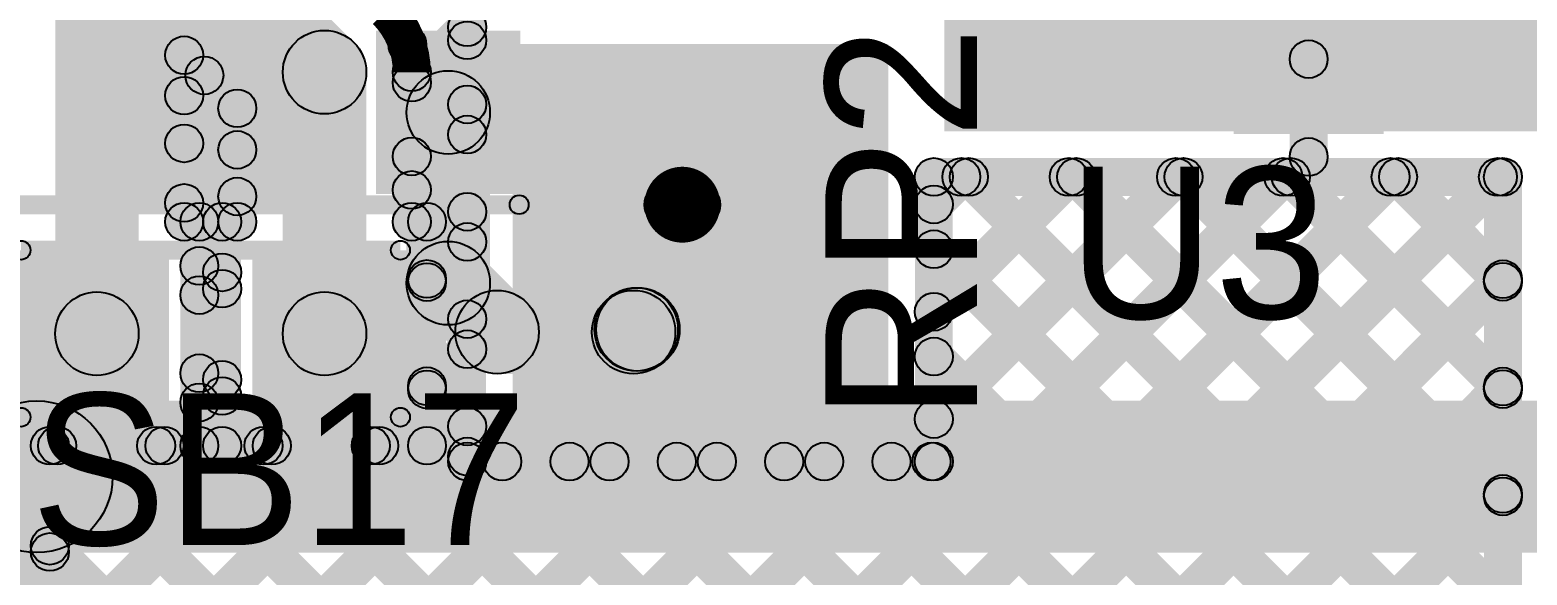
# Model space of a CAD drawing. Header units: millimetres. Extents: x -0.08 to 3.07, y -0.08 to 2.73.
# Drawn here: x 0.9878 to 1.3824, y 1.0031 to 1.1467 of the extents above; entities that cross this region are included whole.
import ezdxf

# ---------------------------------------------------------------- set-up
doc = ezdxf.new("R2010")
doc.units = ezdxf.units.MM
doc.header["$MEASUREMENT"] = 0
for name, color, linetype in [('BottomLayer', 5, 'Continuous'), ('BottomPaste', 16, 'Continuous'), ('BottomSolder', 6, 'Continuous'), ('TopLayer', 1, 'Continuous'), ('TopOverlay', 2, 'Continuous'), ('TopPaste', 8, 'Continuous'), ('TopSolder', 216, 'Continuous'), ('ViaHoleLayer', 16, 'Continuous')]:
    doc.layers.add(name, color=color, linetype=linetype)

# ---------------------------------------------------------------- blocks, each defined once
blk = doc.blocks.new('LM393DT_60')
at = {"layer": 'TopLayer'}
for points in [[(-0.07579, 0.08681), (-0.07579, 0.06319), (-0.13681, 0.06319), (-0.13681, 0.08681)], [(0.13681, 0.08681), (0.13681, 0.06319), (0.07579, 0.06319), (0.07579, 0.08681)], [(-0.07579, 0.03681), (-0.07579, 0.01319), (-0.13681, 0.01319), (-0.13681, 0.03681)], [(0.13681, 0.03681), (0.13681, 0.01319), (0.07579, 0.01319), (0.07579, 0.03681)], [(-0.07579, -0.01319), (-0.07579, -0.03681), (-0.13681, -0.03681), (-0.13681, -0.01319)], [(0.13681, -0.01319), (0.13681, -0.03681), (0.07579, -0.03681), (0.07579, -0.01319)], [(-0.07579, -0.06319), (-0.07579, -0.08681), (-0.13681, -0.08681), (-0.13681, -0.06319)], [(0.13681, -0.06319), (0.13681, -0.08681), (0.07579, -0.08681), (0.07579, -0.06319)]]:
    blk.add_hatch(color=1, dxfattribs=at).paths.add_polyline_path(points)
at = {"layer": 'TopOverlay'}
h = blk.add_hatch(color=2, dxfattribs=at)
edge = h.paths.add_edge_path()
edge.add_arc((-0.123, 0.099), 0.005, 0, 360)
h = blk.add_hatch(color=2, dxfattribs=at)
edge = h.paths.add_edge_path()
edge.add_arc((-0.113, 0.099), 0.005, 0, 360)
h = blk.add_hatch(color=2, dxfattribs=at)
edge = h.paths.add_edge_path()
edge.add_arc((-0.075, 0.099), 0.0025, 0, 360)
for points in [[(0.08, 0.1015), (0.08, 0.0965), (-0.075, 0.0965), (-0.075, 0.1015)], [(0.08, -0.0955), (0.08, -0.1005), (-0.075, -0.1005), (-0.075, -0.0955)]]:
    blk.add_hatch(color=2, dxfattribs=at).paths.add_polyline_path(points)
h = blk.add_hatch(color=2, dxfattribs=at)
edge = h.paths.add_edge_path()
edge.add_arc((0.08, 0.099), 0.0025, 0, 360)
h = blk.add_hatch(color=2, dxfattribs=at)
edge = h.paths.add_edge_path()
edge.add_arc((-0.075, -0.098), 0.0025, 0, 360)
h = blk.add_hatch(color=2, dxfattribs=at)
edge = h.paths.add_edge_path()
edge.add_arc((0.08, -0.098), 0.0025, 0, 360)
at = {"layer": 'TopPaste'}
for points in [[(-0.07579, 0.08681), (-0.07579, 0.06319), (-0.13681, 0.06319), (-0.13681, 0.08681)], [(0.13681, 0.08681), (0.13681, 0.06319), (0.07579, 0.06319), (0.07579, 0.08681)], [(-0.07579, 0.03681), (-0.07579, 0.01319), (-0.13681, 0.01319), (-0.13681, 0.03681)], [(0.13681, 0.03681), (0.13681, 0.01319), (0.07579, 0.01319), (0.07579, 0.03681)], [(-0.07579, -0.01319), (-0.07579, -0.03681), (-0.13681, -0.03681), (-0.13681, -0.01319)], [(0.13681, -0.01319), (0.13681, -0.03681), (0.07579, -0.03681), (0.07579, -0.01319)], [(-0.07579, -0.06319), (-0.07579, -0.08681), (-0.13681, -0.08681), (-0.13681, -0.06319)], [(0.13681, -0.06319), (0.13681, -0.08681), (0.07579, -0.08681), (0.07579, -0.06319)]]:
    blk.add_hatch(color=8, dxfattribs=at).paths.add_polyline_path(points)
at = {"layer": 'TopSolder'}
for points in [[(-0.07179, 0.09081), (-0.07179, 0.05919), (-0.14081, 0.05919), (-0.14081, 0.09081)], [(0.14081, 0.09081), (0.14081, 0.05919), (0.07179, 0.05919), (0.07179, 0.09081)], [(-0.07179, 0.04081), (-0.07179, 0.00919), (-0.14081, 0.00919), (-0.14081, 0.04081)], [(0.14081, 0.04081), (0.14081, 0.00919), (0.07179, 0.00919), (0.07179, 0.04081)], [(-0.07179, -0.00919), (-0.07179, -0.04081), (-0.14081, -0.04081), (-0.14081, -0.00919)], [(0.14081, -0.00919), (0.14081, -0.04081), (0.07179, -0.04081), (0.07179, -0.00919)], [(-0.07179, -0.05919), (-0.07179, -0.09081), (-0.14081, -0.09081), (-0.14081, -0.05919)], [(0.14081, -0.05919), (0.14081, -0.09081), (0.07179, -0.09081), (0.07179, -0.05919)]]:
    blk.add_hatch(color=216, dxfattribs=at).paths.add_polyline_path(points)
at = {"layer": 'TopOverlay', "const_width": 0.01}
blk.add_lwpolyline([(-0.113, 0.099, 1), (-0.123, 0.099, 1)], format="xyb", close=True, dxfattribs=at)
at = {"layer": 'TopOverlay'}
for centre, radius in [((-0.123, 0.099), 0.005), ((-0.113, 0.099), 0.005), ((-0.075, 0.099), 0.0025), ((0.08, 0.099), 0.0025), ((-0.075, -0.098), 0.0025), ((0.08, -0.098), 0.0025)]:
    blk.add_circle(centre, radius, dxfattribs=at)
blk = doc.blocks.new('SOT23_3_61')
at = {"layer": 'TopLayer'}
for points in [[(0.01574, 0.02657), (-0.01575, 0.02657), (-0.01575, 0.05807), (0.01574, 0.05807)], [(-0.02166, -0.05807), (-0.05316, -0.05807), (-0.05316, -0.02657), (-0.02166, -0.02657)], [(0.05314, -0.05807), (0.02165, -0.05807), (0.02165, -0.02657), (0.05314, -0.02657)]]:
    blk.add_hatch(color=1, dxfattribs=at).paths.add_polyline_path(points)
at = {"layer": 'TopOverlay'}
h = blk.add_hatch(color=2, dxfattribs=at)
edge = h.paths.add_edge_path()
edge.add_arc((-0.06101, 0.029), 0.0025, 0, 360)
h = blk.add_hatch(color=2, dxfattribs=at)
edge = h.paths.add_edge_path()
edge.add_arc((-0.06101, 0.029), 0.0025, 0, 360)
for points in [[(-0.06351, 0.029), (-0.05851, 0.029), (-0.05851, -0.02), (-0.06351, -0.02)], [(-0.02601, 0.0315), (-0.02601, 0.0265), (-0.06101, 0.0265), (-0.06101, 0.0315)], [(0.06099, 0.0315), (0.06099, 0.0265), (0.02599, 0.0265), (0.02599, 0.0315)], [(0.05849, 0.029), (0.06349, 0.029), (0.06349, -0.02), (0.05849, -0.02)], [(0.01099, -0.0265), (0.01099, -0.0315), (-0.01101, -0.0315), (-0.01101, -0.0265)]]:
    blk.add_hatch(color=2, dxfattribs=at).paths.add_polyline_path(points)
h = blk.add_hatch(color=2, dxfattribs=at)
edge = h.paths.add_edge_path()
edge.add_arc((-0.02601, 0.029), 0.0025, 0, 360)
h = blk.add_hatch(color=2, dxfattribs=at)
edge = h.paths.add_edge_path()
edge.add_arc((0.02599, 0.029), 0.0025, 0, 360)
h = blk.add_hatch(color=2, dxfattribs=at)
edge = h.paths.add_edge_path()
edge.add_arc((0.06099, 0.029), 0.0025, 0, 360)
h = blk.add_hatch(color=2, dxfattribs=at)
edge = h.paths.add_edge_path()
edge.add_arc((0.06099, 0.029), 0.0025, 0, 360)
h = blk.add_hatch(color=2, dxfattribs=at)
edge = h.paths.add_edge_path()
edge.add_arc((-0.06101, -0.02), 0.0025, 0, 360)
h = blk.add_hatch(color=2, dxfattribs=at)
edge = h.paths.add_edge_path()
edge.add_arc((0.06099, -0.02), 0.0025, 0, 360)
h = blk.add_hatch(color=2, dxfattribs=at)
edge = h.paths.add_edge_path()
edge.add_arc((-0.01101, -0.029), 0.0025, 0, 360)
h = blk.add_hatch(color=2, dxfattribs=at)
edge = h.paths.add_edge_path()
edge.add_arc((0.01099, -0.029), 0.0025, 0, 360)
h = blk.add_hatch(color=2, dxfattribs=at)
edge = h.paths.add_edge_path()
edge.add_arc((-0.068, -0.044), 0.00492, 0, 360)
h = blk.add_hatch(color=2, dxfattribs=at)
edge = h.paths.add_edge_path()
edge.add_arc((-0.062, -0.044), 0.00492, 0, 360)
at = {"layer": 'TopPaste'}
for points in [[(0.01574, 0.02657), (-0.01575, 0.02657), (-0.01575, 0.05807), (0.01574, 0.05807)], [(-0.02166, -0.05807), (-0.05316, -0.05807), (-0.05316, -0.02657), (-0.02166, -0.02657)], [(0.05314, -0.05807), (0.02165, -0.05807), (0.02165, -0.02657), (0.05314, -0.02657)]]:
    blk.add_hatch(color=8, dxfattribs=at).paths.add_polyline_path(points)
at = {"layer": 'TopSolder'}
for points in [[(0.01974, 0.02257), (-0.01975, 0.02257), (-0.01975, 0.06207), (0.01974, 0.06207)], [(-0.01766, -0.06207), (-0.05716, -0.06207), (-0.05716, -0.02257), (-0.01766, -0.02257)], [(0.05714, -0.06207), (0.01765, -0.06207), (0.01765, -0.02257), (0.05714, -0.02257)]]:
    blk.add_hatch(color=216, dxfattribs=at).paths.add_polyline_path(points)
at = {"layer": 'TopOverlay', "const_width": 0.00984}
blk.add_lwpolyline([(-0.062, -0.044, 1), (-0.068, -0.044, 1)], format="xyb", close=True, dxfattribs=at)
at = {"layer": 'TopOverlay'}
for centre, radius in [((-0.06101, 0.029), 0.0025), ((-0.06101, 0.029), 0.0025), ((-0.02601, 0.029), 0.0025), ((0.02599, 0.029), 0.0025), ((0.06099, 0.029), 0.0025), ((0.06099, 0.029), 0.0025), ((-0.06101, -0.02), 0.0025), ((0.06099, -0.02), 0.0025), ((-0.01101, -0.029), 0.0025), ((0.01099, -0.029), 0.0025), ((-0.068, -0.044), 0.00492), ((-0.062, -0.044), 0.00492)]:
    blk.add_circle(centre, radius, dxfattribs=at)
blk = doc.blocks.new('S______B______69')
at = {"layer": 'TopLayer'}
for points in [[(-0.045, -0.0175), (-0.045, 0.0175), (-0.015, 0.0175), (-0.015, -0.0175)], [(0.015, -0.0175), (0.015, 0.0175), (0.045, 0.0175), (0.045, -0.0175)]]:
    blk.add_hatch(color=1, dxfattribs=at).paths.add_polyline_path(points)
at = {"layer": 'TopOverlay'}
h = blk.add_hatch(color=2, dxfattribs=at)
edge = h.paths.add_edge_path()
edge.add_arc((-0.05, 0.022), 0.0025, 0, 360)
h = blk.add_hatch(color=2, dxfattribs=at)
edge = h.paths.add_edge_path()
edge.add_arc((-0.05, 0.022), 0.0025, 0, 360)
for points in [[(-0.05, 0.0195), (-0.05, 0.0245), (0.05, 0.0245), (0.05, 0.0195)], [(-0.0475, -0.022), (-0.0525, -0.022), (-0.0525, 0.022), (-0.0475, 0.022)], [(0.0525, -0.022), (0.0475, -0.022), (0.0475, 0.022), (0.0525, 0.022)], [(-0.05, -0.0245), (-0.05, -0.0195), (0.05, -0.0195), (0.05, -0.0245)]]:
    blk.add_hatch(color=2, dxfattribs=at).paths.add_polyline_path(points)
h = blk.add_hatch(color=2, dxfattribs=at)
edge = h.paths.add_edge_path()
edge.add_arc((0.05, 0.022), 0.0025, 0, 360)
h = blk.add_hatch(color=2, dxfattribs=at)
edge = h.paths.add_edge_path()
edge.add_arc((0.05, 0.022), 0.0025, 0, 360)
h = blk.add_hatch(color=2, dxfattribs=at)
edge = h.paths.add_edge_path()
edge.add_arc((-0.05, -0.022), 0.0025, 0, 360)
h = blk.add_hatch(color=2, dxfattribs=at)
edge = h.paths.add_edge_path()
edge.add_arc((-0.05, -0.022), 0.0025, 0, 360)
h = blk.add_hatch(color=2, dxfattribs=at)
edge = h.paths.add_edge_path()
edge.add_arc((0.05, -0.022), 0.0025, 0, 360)
h = blk.add_hatch(color=2, dxfattribs=at)
edge = h.paths.add_edge_path()
edge.add_arc((0.05, -0.022), 0.0025, 0, 360)
at = {"layer": 'TopPaste'}
for points in [[(-0.045, -0.0175), (-0.045, 0.0175), (-0.015, 0.0175), (-0.015, -0.0175)], [(0.015, -0.0175), (0.015, 0.0175), (0.045, 0.0175), (0.045, -0.0175)]]:
    blk.add_hatch(color=8, dxfattribs=at).paths.add_polyline_path(points)
at = {"layer": 'TopSolder'}
for points in [[(-0.049, -0.0215), (-0.049, 0.0215), (-0.011, 0.0215), (-0.011, -0.0215)], [(0.011, -0.0215), (0.011, 0.0215), (0.049, 0.0215), (0.049, -0.0215)]]:
    blk.add_hatch(color=216, dxfattribs=at).paths.add_polyline_path(points)
at = {"layer": 'TopOverlay'}
for centre in [(-0.05, 0.022), (-0.05, 0.022), (0.05, 0.022), (0.05, 0.022), (-0.05, -0.022), (-0.05, -0.022), (0.05, -0.022), (0.05, -0.022)]:
    blk.add_circle(centre, 0.0025, dxfattribs=at)
blk = doc.blocks.new('S______B______B_70')
at = {"layer": 'BottomLayer'}
for points in [[(-0.015, 0.0175), (-0.015, -0.0175), (-0.045, -0.0175), (-0.045, 0.0175)], [(0.045, 0.0175), (0.045, -0.0175), (0.015, -0.0175), (0.015, 0.0175)]]:
    blk.add_hatch(color=5, dxfattribs=at).paths.add_polyline_path(points)
at = {"layer": 'BottomPaste'}
for points in [[(-0.015, 0.0175), (-0.015, -0.0175), (-0.045, -0.0175), (-0.045, 0.0175)], [(0.045, 0.0175), (0.045, -0.0175), (0.015, -0.0175), (0.015, 0.0175)]]:
    blk.add_hatch(color=16, dxfattribs=at).paths.add_polyline_path(points)
at = {"layer": 'BottomSolder'}
for points in [[(-0.011, 0.0215), (-0.011, -0.0215), (-0.049, -0.0215), (-0.049, 0.0215)], [(0.049, 0.0215), (0.049, -0.0215), (0.011, -0.0215), (0.011, 0.0215)]]:
    blk.add_hatch(color=6, dxfattribs=at).paths.add_polyline_path(points)

msp = doc.modelspace()

# ---------------------------------------------------------------- hatches: boundary and pattern name
at = {"layer": 'BottomLayer'}
for points in [[(1.016, 1.102), (1.058, 1.102), (1.058, 1.197), (1.016, 1.197)], [(1.109, 1.08), (1.087, 1.08), (1.087, 1.125), (1.109, 1.125)], [(1.09022, 1.07222), (1.10578, 1.08778), (1.11867, 1.07489), (1.10311, 1.05933)], [(1.11089, 1.05611), (1.11089, 1.07811), (1.14686, 1.07811), (1.14686, 1.05611)], [(1.14756, 1.05681), (1.14756, 1.07881), (1.148, 1.07881), (1.148, 1.05681)], [(1.15464, 1.05933), (1.13908, 1.07489), (1.13978, 1.07559), (1.15534, 1.06003)], [(0.98953, 1.009), (0.98953, 1.049), (1.60147, 1.049), (1.60147, 1.009)], [(0.82433, 0.83551), (0.79605, 0.8638), (0.97539, 1.04314), (1.00367, 1.01486)]]:
    msp.add_hatch(color=5, dxfattribs=at).paths.add_polyline_path(points)
h = msp.add_hatch(color=5, dxfattribs=at)
edge = h.paths.add_edge_path()
edge.add_arc((1.098, 1.125), 0.011, 0, 360)
h = msp.add_hatch(color=5, dxfattribs=at)
edge = h.paths.add_edge_path()
edge.add_arc((1.098, 1.08), 0.011, 0, 360)
h = msp.add_hatch(color=5, dxfattribs=at)
edge = h.paths.add_edge_path()
edge.add_arc((1.098, 1.08), 0.011, 0, 360)
h = msp.add_hatch(color=5, dxfattribs=at)
edge = h.paths.add_edge_path()
edge.add_arc((1.11089, 1.06711), 0.011, 0, 360)
h = msp.add_hatch(color=5, dxfattribs=at)
edge = h.paths.add_edge_path()
edge.add_arc((1.11089, 1.06711), 0.011, 0, 360)
h = msp.add_hatch(color=5, dxfattribs=at)
edge = h.paths.add_edge_path()
edge.add_arc((1.14686, 1.06711), 0.011, 0, 360)
h = msp.add_hatch(color=5, dxfattribs=at)
edge = h.paths.add_edge_path()
edge.add_arc((1.14686, 1.06711), 0.011, 0, 360)
h = msp.add_hatch(color=5, dxfattribs=at)
edge = h.paths.add_edge_path()
edge.add_arc((1.148, 1.06781), 0.01181, 0, 360)
h = msp.add_hatch(color=5, dxfattribs=at)
edge = h.paths.add_edge_path()
edge.add_arc((1.14756, 1.06781), 0.011, 0, 360)
h = msp.add_hatch(color=5, dxfattribs=at)
edge = h.paths.add_edge_path()
edge.add_arc((1.14756, 1.06781), 0.011, 0, 360)
h = msp.add_hatch(color=5, dxfattribs=at)
edge = h.paths.add_edge_path()
edge.add_arc((1.148, 1.06781), 0.011, 0, 360)
h = msp.add_hatch(color=5, dxfattribs=at)
edge = h.paths.add_edge_path()
edge.add_arc((0.98953, 1.029), 0.02, 0, 360)
h = msp.add_hatch(color=5, dxfattribs=at)
edge = h.paths.add_edge_path()
edge.add_arc((0.98953, 1.029), 0.02, 0, 360)
at = {"layer": 'TopLayer'}
for points in [[(1.503, 1.193), (1.2288, 1.193), (1.2288, 1.12), (1.503, 1.12)], [(1.03222, 1.15322), (1.04778, 1.16878), (1.07318, 1.14338), (1.05762, 1.12782)], [(1.0164, 1.06668), (0.9944, 1.06668), (0.9944, 1.16211), (1.0164, 1.16211)], [(1.108, 1.144), (1.098, 1.144), (1.098, 1.155), (1.108, 1.155)], [(1.108, 1.144), (1.098, 1.144), (1.098, 1.155), (1.108, 1.155)], [(1.09194, 1.12932), (1.08487, 1.13639), (1.09946, 1.15099), (1.10654, 1.14392)], [(1.08369, 1.13933), (1.09076, 1.1464), (1.10654, 1.13063), (1.09946, 1.12355)], [(1.02487, 1.13654), (1.03194, 1.14361), (1.04594, 1.12961), (1.03887, 1.12254)], [(1.108, 1.033), (1.098, 1.033), (1.098, 1.144), (1.108, 1.144)], [(1.115, 1.045), (1.214, 1.045), (1.214, 1.143), (1.115, 1.143)], [(1.0334, 1.09618), (1.0234, 1.09618), (1.0234, 1.14007), (1.0334, 1.14007)], [(1.03194, 1.12589), (1.02487, 1.13296), (1.03019, 1.13828), (1.03726, 1.13121)], [(1.3298, 1.11328), (1.3198, 1.11328), (1.3198, 1.13903), (1.3298, 1.13903)], [(1.0764, 1.06668), (1.0544, 1.06668), (1.0544, 1.1356), (1.0764, 1.1356)], [(1.0934, 1.09618), (1.0834, 1.09618), (1.0834, 1.1356), (1.0934, 1.1356)], [(1.0474, 1.09618), (1.0374, 1.09618), (1.0374, 1.12607), (1.0474, 1.12607)], [(1.09194, 1.10103), (1.08487, 1.1081), (1.09946, 1.1227), (1.10654, 1.11563)], [(1.02487, 1.1133), (1.03194, 1.12037), (1.04594, 1.10637), (1.03887, 1.0993)], [(1.03194, 1.0976), (1.02487, 1.10467), (1.03887, 1.11867), (1.04594, 1.1116)], [(1.08487, 1.10987), (1.09194, 1.11694), (1.10654, 1.10234), (1.09946, 1.09527)], [(1.226, 1.103), (1.226, 1.113), (1.376, 1.113), (1.376, 1.103)], [(1.14934, 0.93217), (1.14227, 0.93924), (1.31457, 1.11154), (1.32164, 1.10446)], [(1.17763, 0.93217), (1.17056, 0.93924), (1.34286, 1.11154), (1.34993, 1.10446)], [(1.20591, 0.93217), (1.19884, 0.93924), (1.37114, 1.11154), (1.37821, 1.10446)], [(1.22954, 1.06893), (1.22246, 1.076), (1.258, 1.11154), (1.26507, 1.10446)], [(1.22954, 1.09721), (1.22246, 1.10428), (1.22972, 1.11154), (1.23679, 1.10446)], [(1.22954, 1.04064), (1.22246, 1.04771), (1.28629, 1.11154), (1.29336, 1.10446)], [(1.23169, 1.10446), (1.23876, 1.11154), (1.37954, 0.97076), (1.37246, 0.96369)], [(1.25998, 1.10446), (1.26705, 1.11154), (1.37954, 0.99905), (1.37246, 0.99198)], [(1.28826, 1.10446), (1.29533, 1.11154), (1.37954, 1.02733), (1.37246, 1.02026)], [(1.31654, 1.10446), (1.32362, 1.11154), (1.37954, 1.05562), (1.37246, 1.04854)], [(1.34483, 1.10446), (1.3519, 1.11154), (1.37954, 1.0839), (1.37246, 1.07683)], [(1.231, 1.033), (1.221, 1.033), (1.221, 1.108), (1.231, 1.108)], [(1.381, 0.92781), (1.371, 0.92781), (1.371, 1.108), (1.381, 1.108)], [(1.0284, 1.09118), (1.0284, 1.10118), (1.0324, 1.10118), (1.0324, 1.09118)], [(1.0384, 1.09118), (1.0384, 1.10118), (1.0424, 1.10118), (1.0424, 1.09118)], [(1.0884, 1.09118), (1.0884, 1.10118), (1.0924, 1.10118), (1.0924, 1.09118)], [(1.0374, 1.03718), (1.0274, 1.03718), (1.0274, 1.09618), (1.0374, 1.09618)], [(1.0434, 1.03718), (1.0334, 1.03718), (1.0334, 1.09618), (1.0434, 1.09618)], [(1.0974, 1.03718), (1.0874, 1.03718), (1.0874, 1.09618), (1.0974, 1.09618)], [(1.09594, 1.07675), (1.08887, 1.08382), (1.09946, 1.09442), (1.10654, 1.08735)], [(1.22246, 1.08541), (1.22954, 1.09248), (1.37954, 0.94248), (1.37246, 0.93541)], [(1.02887, 1.08102), (1.03594, 1.08809), (1.04194, 1.08209), (1.03487, 1.07502)], [(1.03594, 1.07332), (1.02887, 1.08039), (1.03487, 1.08639), (1.04194, 1.07932)], [(1.08887, 1.07758), (1.09594, 1.08466), (1.10654, 1.07406), (1.09946, 1.06699)], [(1.2342, 0.93217), (1.22713, 0.93924), (1.37246, 1.08458), (1.37954, 1.0775)], [(1.09594, 1.04846), (1.08887, 1.05554), (1.09946, 1.06613), (1.10654, 1.05906)], [(1.22246, 1.05712), (1.22954, 1.06419), (1.36238, 0.93135), (1.35531, 0.92428)], [(1.02887, 1.05273), (1.03594, 1.0598), (1.04194, 1.0538), (1.03487, 1.04673)], [(1.03594, 1.04503), (1.02887, 1.0521), (1.03487, 1.0581), (1.04194, 1.05103)], [(1.08887, 1.0493), (1.09594, 1.05637), (1.10654, 1.04577), (1.09946, 1.0387)], [(1.25378, 0.92346), (1.24671, 0.93054), (1.37246, 1.05629), (1.37954, 1.04922)], [(0.993, 1.03218), (0.993, 1.04218), (1.0324, 1.04218), (1.0324, 1.03218)], [(1.0384, 1.03218), (1.0384, 1.04218), (1.0924, 1.04218), (1.0924, 1.03218)], [(0.99654, 0.94906), (0.98946, 0.95613), (1.07404, 1.04071), (1.08111, 1.03364)], [(0.99654, 1.00563), (0.98946, 1.0127), (1.01747, 1.04071), (1.02455, 1.03364)], [(0.99654, 0.97735), (0.98946, 0.98442), (1.04576, 1.04071), (1.05283, 1.03364)], [(0.99139, 1.03364), (0.99846, 1.04071), (1.14513, 0.89404), (1.13806, 0.88697)], [(1.01622, 0.94046), (1.00915, 0.94754), (1.09946, 1.03785), (1.10654, 1.03078)], [(1.01967, 1.03364), (1.02674, 1.04071), (1.14513, 0.92232), (1.13806, 0.91525)], [(1.04796, 1.03364), (1.05503, 1.04071), (1.1565, 0.93924), (1.14943, 0.93217)], [(1.07624, 1.03364), (1.08331, 1.04071), (1.18479, 0.93924), (1.17772, 0.93217)], [(1.103, 1.028), (1.103, 1.038), (1.226, 1.038), (1.226, 1.028)], [(0.998, 0.944), (0.988, 0.944), (0.988, 1.03718), (0.998, 1.03718)], [(1.04451, 0.94046), (1.03743, 0.94754), (1.12643, 1.03654), (1.13351, 1.02946)], [(1.07279, 0.94046), (1.06572, 0.94754), (1.15472, 1.03654), (1.16179, 1.02946)], [(1.09494, 0.93433), (1.08787, 0.9414), (1.183, 1.03654), (1.19007, 1.02946)], [(1.10936, 0.92046), (1.10229, 0.92754), (1.21129, 1.03654), (1.21836, 1.02946)], [(1.1087, 1.02946), (1.11577, 1.03654), (1.21307, 0.93924), (1.206, 0.93217)], [(1.13699, 1.02946), (1.14406, 1.03654), (1.24136, 0.93924), (1.23429, 0.93217)], [(1.16527, 1.02946), (1.17234, 1.03654), (1.27834, 0.93054), (1.27127, 0.92346)], [(1.19355, 1.02946), (1.20063, 1.03654), (1.30581, 0.93135), (1.29874, 0.92428)], [(1.22184, 1.02946), (1.22891, 1.03654), (1.3341, 0.93135), (1.32703, 0.92428)], [(1.28206, 0.92346), (1.27499, 0.93054), (1.37246, 1.02801), (1.37954, 1.02094)], [(0.98946, 1.00728), (0.99654, 1.01435), (1.06335, 0.94754), (1.05628, 0.94046)]]:
    msp.add_hatch(color=1, dxfattribs=at).paths.add_polyline_path(points)
h = msp.add_hatch(color=1, dxfattribs=at)
edge = h.paths.add_edge_path()
edge.add_arc((1.103, 1.14745), 0.005, 0, 360)
h = msp.add_hatch(color=1, dxfattribs=at)
edge = h.paths.add_edge_path()
edge.add_arc((1.103, 1.144), 0.005, 0, 360)
h = msp.add_hatch(color=1, dxfattribs=at)
edge = h.paths.add_edge_path()
edge.add_arc((1.103, 1.144), 0.005, 0, 360)
h = msp.add_hatch(color=1, dxfattribs=at)
edge = h.paths.add_edge_path()
edge.add_arc((1.103, 1.144), 0.005, 0, 360)
h = msp.add_hatch(color=1, dxfattribs=at)
edge = h.paths.add_edge_path()
edge.add_arc((1.0284, 1.14007), 0.005, 0, 360)
h = msp.add_hatch(color=1, dxfattribs=at)
edge = h.paths.add_edge_path()
edge.add_arc((1.0284, 1.14007), 0.005, 0, 360)
h = msp.add_hatch(color=1, dxfattribs=at)
edge = h.paths.add_edge_path()
edge.add_arc((1.0654, 1.1356), 0.011, 0, 360)
h = msp.add_hatch(color=1, dxfattribs=at)
edge = h.paths.add_edge_path()
edge.add_arc((1.0654, 1.1356), 0.011, 0, 360)
h = msp.add_hatch(color=1, dxfattribs=at)
edge = h.paths.add_edge_path()
edge.add_arc((1.08722, 1.14287), 0.005, 0, 360)
h = msp.add_hatch(color=1, dxfattribs=at)
edge = h.paths.add_edge_path()
edge.add_arc((1.0884, 1.1356), 0.005, 0, 360)
h = msp.add_hatch(color=1, dxfattribs=at)
edge = h.paths.add_edge_path()
edge.add_arc((1.0884, 1.1356), 0.005, 0, 360)
h = msp.add_hatch(color=1, dxfattribs=at)
edge = h.paths.add_edge_path()
edge.add_arc((1.0884, 1.1356), 0.005, 0, 360)
h = msp.add_hatch(color=1, dxfattribs=at)
edge = h.paths.add_edge_path()
edge.add_arc((1.3248, 1.13903), 0.005, 0, 360)
h = msp.add_hatch(color=1, dxfattribs=at)
edge = h.paths.add_edge_path()
edge.add_arc((1.03373, 1.13475), 0.005, 0, 360)
h = msp.add_hatch(color=1, dxfattribs=at)
edge = h.paths.add_edge_path()
edge.add_arc((1.0884, 1.13285), 0.005, 0, 360)
h = msp.add_hatch(color=1, dxfattribs=at)
edge = h.paths.add_edge_path()
edge.add_arc((1.0284, 1.12942), 0.005, 0, 360)
h = msp.add_hatch(color=1, dxfattribs=at)
edge = h.paths.add_edge_path()
edge.add_arc((1.0424, 1.12607), 0.005, 0, 360)
h = msp.add_hatch(color=1, dxfattribs=at)
edge = h.paths.add_edge_path()
edge.add_arc((1.0424, 1.12607), 0.005, 0, 360)
h = msp.add_hatch(color=1, dxfattribs=at)
edge = h.paths.add_edge_path()
edge.add_arc((1.103, 1.12709), 0.005, 0, 360)
h = msp.add_hatch(color=1, dxfattribs=at)
edge = h.paths.add_edge_path()
edge.add_arc((1.0284, 1.11684), 0.005, 0, 360)
h = msp.add_hatch(color=1, dxfattribs=at)
edge = h.paths.add_edge_path()
edge.add_arc((1.103, 1.11917), 0.005, 0, 360)
h = msp.add_hatch(color=1, dxfattribs=at)
edge = h.paths.add_edge_path()
edge.add_arc((1.0424, 1.11514), 0.005, 0, 360)
h = msp.add_hatch(color=1, dxfattribs=at)
edge = h.paths.add_edge_path()
edge.add_arc((1.0884, 1.1134), 0.005, 0, 360)
h = msp.add_hatch(color=1, dxfattribs=at)
edge = h.paths.add_edge_path()
edge.add_arc((1.3248, 1.11328), 0.005, 0, 360)
h = msp.add_hatch(color=1, dxfattribs=at)
edge = h.paths.add_edge_path()
edge.add_arc((1.226, 1.108), 0.005, 0, 360)
h = msp.add_hatch(color=1, dxfattribs=at)
edge = h.paths.add_edge_path()
edge.add_arc((1.226, 1.108), 0.005, 0, 360)
h = msp.add_hatch(color=1, dxfattribs=at)
edge = h.paths.add_edge_path()
edge.add_arc((1.23325, 1.108), 0.005, 0, 360)
h = msp.add_hatch(color=1, dxfattribs=at)
edge = h.paths.add_edge_path()
edge.add_arc((1.23523, 1.108), 0.005, 0, 360)
h = msp.add_hatch(color=1, dxfattribs=at)
edge = h.paths.add_edge_path()
edge.add_arc((1.26154, 1.108), 0.005, 0, 360)
h = msp.add_hatch(color=1, dxfattribs=at)
edge = h.paths.add_edge_path()
edge.add_arc((1.26351, 1.108), 0.005, 0, 360)
h = msp.add_hatch(color=1, dxfattribs=at)
edge = h.paths.add_edge_path()
edge.add_arc((1.28982, 1.108), 0.005, 0, 360)
h = msp.add_hatch(color=1, dxfattribs=at)
edge = h.paths.add_edge_path()
edge.add_arc((1.2918, 1.108), 0.005, 0, 360)
h = msp.add_hatch(color=1, dxfattribs=at)
edge = h.paths.add_edge_path()
edge.add_arc((1.31811, 1.108), 0.005, 0, 360)
h = msp.add_hatch(color=1, dxfattribs=at)
edge = h.paths.add_edge_path()
edge.add_arc((1.32008, 1.108), 0.005, 0, 360)
h = msp.add_hatch(color=1, dxfattribs=at)
edge = h.paths.add_edge_path()
edge.add_arc((1.34639, 1.108), 0.005, 0, 360)
h = msp.add_hatch(color=1, dxfattribs=at)
edge = h.paths.add_edge_path()
edge.add_arc((1.34836, 1.108), 0.005, 0, 360)
h = msp.add_hatch(color=1, dxfattribs=at)
edge = h.paths.add_edge_path()
edge.add_arc((1.37468, 1.108), 0.005, 0, 360)
h = msp.add_hatch(color=1, dxfattribs=at)
edge = h.paths.add_edge_path()
edge.add_arc((1.376, 1.108), 0.005, 0, 360)
h = msp.add_hatch(color=1, dxfattribs=at)
edge = h.paths.add_edge_path()
edge.add_arc((1.376, 1.108), 0.005, 0, 360)
h = msp.add_hatch(color=1, dxfattribs=at)
edge = h.paths.add_edge_path()
edge.add_arc((1.0884, 1.10457), 0.005, 0, 360)
h = msp.add_hatch(color=1, dxfattribs=at)
edge = h.paths.add_edge_path()
edge.add_arc((1.0284, 1.10114), 0.005, 0, 360)
h = msp.add_hatch(color=1, dxfattribs=at)
edge = h.paths.add_edge_path()
edge.add_arc((1.0424, 1.10284), 0.005, 0, 360)
h = msp.add_hatch(color=1, dxfattribs=at)
edge = h.paths.add_edge_path()
edge.add_arc((1.226, 1.10075), 0.005, 0, 360)
h = msp.add_hatch(color=1, dxfattribs=at)
edge = h.paths.add_edge_path()
edge.add_arc((1.0284, 1.09618), 0.005, 0, 360)
h = msp.add_hatch(color=1, dxfattribs=at)
edge = h.paths.add_edge_path()
edge.add_arc((1.0284, 1.09618), 0.005, 0, 360)
h = msp.add_hatch(color=1, dxfattribs=at)
edge = h.paths.add_edge_path()
edge.add_arc((1.0324, 1.09618), 0.005, 0, 360)
h = msp.add_hatch(color=1, dxfattribs=at)
edge = h.paths.add_edge_path()
edge.add_arc((1.0324, 1.09618), 0.005, 0, 360)
h = msp.add_hatch(color=1, dxfattribs=at)
edge = h.paths.add_edge_path()
edge.add_arc((1.0384, 1.09618), 0.005, 0, 360)
h = msp.add_hatch(color=1, dxfattribs=at)
edge = h.paths.add_edge_path()
edge.add_arc((1.0384, 1.09618), 0.005, 0, 360)
h = msp.add_hatch(color=1, dxfattribs=at)
edge = h.paths.add_edge_path()
edge.add_arc((1.0424, 1.09618), 0.005, 0, 360)
h = msp.add_hatch(color=1, dxfattribs=at)
edge = h.paths.add_edge_path()
edge.add_arc((1.0424, 1.09618), 0.005, 0, 360)
h = msp.add_hatch(color=1, dxfattribs=at)
edge = h.paths.add_edge_path()
edge.add_arc((1.0884, 1.09618), 0.005, 0, 360)
h = msp.add_hatch(color=1, dxfattribs=at)
edge = h.paths.add_edge_path()
edge.add_arc((1.0884, 1.09618), 0.005, 0, 360)
h = msp.add_hatch(color=1, dxfattribs=at)
edge = h.paths.add_edge_path()
edge.add_arc((1.0924, 1.09618), 0.005, 0, 360)
h = msp.add_hatch(color=1, dxfattribs=at)
edge = h.paths.add_edge_path()
edge.add_arc((1.0924, 1.09618), 0.005, 0, 360)
h = msp.add_hatch(color=1, dxfattribs=at)
edge = h.paths.add_edge_path()
edge.add_arc((1.103, 1.09881), 0.005, 0, 360)
h = msp.add_hatch(color=1, dxfattribs=at)
edge = h.paths.add_edge_path()
edge.add_arc((1.103, 1.09088), 0.005, 0, 360)
h = msp.add_hatch(color=1, dxfattribs=at)
edge = h.paths.add_edge_path()
edge.add_arc((1.226, 1.08894), 0.005, 0, 360)
h = msp.add_hatch(color=1, dxfattribs=at)
edge = h.paths.add_edge_path()
edge.add_arc((1.0324, 1.08455), 0.005, 0, 360)
h = msp.add_hatch(color=1, dxfattribs=at)
edge = h.paths.add_edge_path()
edge.add_arc((1.0384, 1.08285), 0.005, 0, 360)
h = msp.add_hatch(color=1, dxfattribs=at)
edge = h.paths.add_edge_path()
edge.add_arc((1.0924, 1.08112), 0.005, 0, 360)
h = msp.add_hatch(color=1, dxfattribs=at)
edge = h.paths.add_edge_path()
edge.add_arc((1.0924, 1.08028), 0.005, 0, 360)
h = msp.add_hatch(color=1, dxfattribs=at)
edge = h.paths.add_edge_path()
edge.add_arc((1.376, 1.08104), 0.005, 0, 360)
h = msp.add_hatch(color=1, dxfattribs=at)
edge = h.paths.add_edge_path()
edge.add_arc((1.376, 1.08036), 0.005, 0, 360)
h = msp.add_hatch(color=1, dxfattribs=at)
edge = h.paths.add_edge_path()
edge.add_arc((1.0324, 1.07685), 0.005, 0, 360)
h = msp.add_hatch(color=1, dxfattribs=at)
edge = h.paths.add_edge_path()
edge.add_arc((1.0384, 1.07855), 0.005, 0, 360)
h = msp.add_hatch(color=1, dxfattribs=at)
edge = h.paths.add_edge_path()
edge.add_arc((1.0054, 1.06668), 0.011, 0, 360)
h = msp.add_hatch(color=1, dxfattribs=at)
edge = h.paths.add_edge_path()
edge.add_arc((1.0654, 1.06668), 0.011, 0, 360)
h = msp.add_hatch(color=1, dxfattribs=at)
edge = h.paths.add_edge_path()
edge.add_arc((1.148, 1.06781), 0.01181, 0, 360)
h = msp.add_hatch(color=1, dxfattribs=at)
edge = h.paths.add_edge_path()
edge.add_arc((1.226, 1.07246), 0.005, 0, 360)
h = msp.add_hatch(color=1, dxfattribs=at)
edge = h.paths.add_edge_path()
edge.add_arc((1.103, 1.07052), 0.005, 0, 360)
h = msp.add_hatch(color=1, dxfattribs=at)
edge = h.paths.add_edge_path()
edge.add_arc((1.103, 1.0626), 0.005, 0, 360)
h = msp.add_hatch(color=1, dxfattribs=at)
edge = h.paths.add_edge_path()
edge.add_arc((1.226, 1.06066), 0.005, 0, 360)
h = msp.add_hatch(color=1, dxfattribs=at)
edge = h.paths.add_edge_path()
edge.add_arc((1.0324, 1.05627), 0.005, 0, 360)
h = msp.add_hatch(color=1, dxfattribs=at)
edge = h.paths.add_edge_path()
edge.add_arc((1.0384, 1.05457), 0.005, 0, 360)
h = msp.add_hatch(color=1, dxfattribs=at)
edge = h.paths.add_edge_path()
edge.add_arc((1.0924, 1.05284), 0.005, 0, 360)
h = msp.add_hatch(color=1, dxfattribs=at)
edge = h.paths.add_edge_path()
edge.add_arc((1.376, 1.05276), 0.005, 0, 360)
h = msp.add_hatch(color=1, dxfattribs=at)
edge = h.paths.add_edge_path()
edge.add_arc((1.0384, 1.05027), 0.005, 0, 360)
h = msp.add_hatch(color=1, dxfattribs=at)
edge = h.paths.add_edge_path()
edge.add_arc((1.0924, 1.052), 0.005, 0, 360)
h = msp.add_hatch(color=1, dxfattribs=at)
edge = h.paths.add_edge_path()
edge.add_arc((1.376, 1.05208), 0.005, 0, 360)
h = msp.add_hatch(color=1, dxfattribs=at)
edge = h.paths.add_edge_path()
edge.add_arc((1.0324, 1.04857), 0.005, 0, 360)
h = msp.add_hatch(color=1, dxfattribs=at)
edge = h.paths.add_edge_path()
edge.add_arc((1.103, 1.04224), 0.005, 0, 360)
h = msp.add_hatch(color=1, dxfattribs=at)
edge = h.paths.add_edge_path()
edge.add_arc((1.226, 1.04418), 0.005, 0, 360)
h = msp.add_hatch(color=1, dxfattribs=at)
edge = h.paths.add_edge_path()
edge.add_arc((0.993, 1.03718), 0.005, 0, 360)
h = msp.add_hatch(color=1, dxfattribs=at)
edge = h.paths.add_edge_path()
edge.add_arc((0.993, 1.03718), 0.005, 0, 360)
h = msp.add_hatch(color=1, dxfattribs=at)
edge = h.paths.add_edge_path()
edge.add_arc((0.99492, 1.03718), 0.005, 0, 360)
h = msp.add_hatch(color=1, dxfattribs=at)
edge = h.paths.add_edge_path()
edge.add_arc((1.02101, 1.03718), 0.005, 0, 360)
h = msp.add_hatch(color=1, dxfattribs=at)
edge = h.paths.add_edge_path()
edge.add_arc((1.02321, 1.03718), 0.005, 0, 360)
h = msp.add_hatch(color=1, dxfattribs=at)
edge = h.paths.add_edge_path()
edge.add_arc((1.0324, 1.03718), 0.005, 0, 360)
h = msp.add_hatch(color=1, dxfattribs=at)
edge = h.paths.add_edge_path()
edge.add_arc((1.0324, 1.03718), 0.005, 0, 360)
h = msp.add_hatch(color=1, dxfattribs=at)
edge = h.paths.add_edge_path()
edge.add_arc((1.0384, 1.03718), 0.005, 0, 360)
h = msp.add_hatch(color=1, dxfattribs=at)
edge = h.paths.add_edge_path()
edge.add_arc((1.0384, 1.03718), 0.005, 0, 360)
h = msp.add_hatch(color=1, dxfattribs=at)
edge = h.paths.add_edge_path()
edge.add_arc((1.04929, 1.03718), 0.005, 0, 360)
h = msp.add_hatch(color=1, dxfattribs=at)
edge = h.paths.add_edge_path()
edge.add_arc((1.05149, 1.03718), 0.005, 0, 360)
h = msp.add_hatch(color=1, dxfattribs=at)
edge = h.paths.add_edge_path()
edge.add_arc((1.07758, 1.03718), 0.005, 0, 360)
h = msp.add_hatch(color=1, dxfattribs=at)
edge = h.paths.add_edge_path()
edge.add_arc((1.07978, 1.03718), 0.005, 0, 360)
h = msp.add_hatch(color=1, dxfattribs=at)
edge = h.paths.add_edge_path()
edge.add_arc((1.0924, 1.03718), 0.005, 0, 360)
h = msp.add_hatch(color=1, dxfattribs=at)
edge = h.paths.add_edge_path()
edge.add_arc((1.0924, 1.03718), 0.005, 0, 360)
h = msp.add_hatch(color=1, dxfattribs=at)
edge = h.paths.add_edge_path()
edge.add_arc((1.103, 1.03431), 0.005, 0, 360)
h = msp.add_hatch(color=1, dxfattribs=at)
edge = h.paths.add_edge_path()
edge.add_arc((1.103, 1.033), 0.005, 0, 360)
h = msp.add_hatch(color=1, dxfattribs=at)
edge = h.paths.add_edge_path()
edge.add_arc((1.103, 1.033), 0.005, 0, 360)
h = msp.add_hatch(color=1, dxfattribs=at)
edge = h.paths.add_edge_path()
edge.add_arc((1.11224, 1.033), 0.005, 0, 360)
h = msp.add_hatch(color=1, dxfattribs=at)
edge = h.paths.add_edge_path()
edge.add_arc((1.12997, 1.033), 0.005, 0, 360)
h = msp.add_hatch(color=1, dxfattribs=at)
edge = h.paths.add_edge_path()
edge.add_arc((1.14052, 1.033), 0.005, 0, 360)
h = msp.add_hatch(color=1, dxfattribs=at)
edge = h.paths.add_edge_path()
edge.add_arc((1.15825, 1.033), 0.005, 0, 360)
h = msp.add_hatch(color=1, dxfattribs=at)
edge = h.paths.add_edge_path()
edge.add_arc((1.16881, 1.033), 0.005, 0, 360)
h = msp.add_hatch(color=1, dxfattribs=at)
edge = h.paths.add_edge_path()
edge.add_arc((1.18654, 1.033), 0.005, 0, 360)
h = msp.add_hatch(color=1, dxfattribs=at)
edge = h.paths.add_edge_path()
edge.add_arc((1.19709, 1.033), 0.005, 0, 360)
h = msp.add_hatch(color=1, dxfattribs=at)
edge = h.paths.add_edge_path()
edge.add_arc((1.21482, 1.033), 0.005, 0, 360)
h = msp.add_hatch(color=1, dxfattribs=at)
edge = h.paths.add_edge_path()
edge.add_arc((1.22537, 1.033), 0.005, 0, 360)
h = msp.add_hatch(color=1, dxfattribs=at)
edge = h.paths.add_edge_path()
edge.add_arc((1.226, 1.033), 0.005, 0, 360)
h = msp.add_hatch(color=1, dxfattribs=at)
edge = h.paths.add_edge_path()
edge.add_arc((1.226, 1.033), 0.005, 0, 360)
h = msp.add_hatch(color=1, dxfattribs=at)
edge = h.paths.add_edge_path()
edge.add_arc((1.376, 1.02447), 0.005, 0, 360)
h = msp.add_hatch(color=1, dxfattribs=at)
edge = h.paths.add_edge_path()
edge.add_arc((1.376, 1.0238), 0.005, 0, 360)
h = msp.add_hatch(color=1, dxfattribs=at)
edge = h.paths.add_edge_path()
edge.add_arc((0.993, 1.01082), 0.005, 0, 360)
h = msp.add_hatch(color=1, dxfattribs=at)
edge = h.paths.add_edge_path()
edge.add_arc((0.993, 1.00917), 0.005, 0, 360)
at = {"layer": 'ViaHoleLayer'}
h = msp.add_hatch(color=16, dxfattribs=at)
edge = h.paths.add_edge_path()
edge.add_arc((1.148, 1.06781), 0.00591, 0, 360)

# ---------------------------------------------------------------- linework, layer by layer
at = {"layer": 'BottomLayer'}
for centre, radius in [((1.098, 1.125), 0.011), ((1.098, 1.08), 0.011), ((1.098, 1.08), 0.011), ((1.11089, 1.06711), 0.011), ((1.11089, 1.06711), 0.011), ((1.14686, 1.06711), 0.011), ((1.14686, 1.06711), 0.011), ((1.14756, 1.06781), 0.011), ((1.14756, 1.06781), 0.011), ((1.148, 1.06781), 0.011), ((0.98953, 1.029), 0.02), ((0.98953, 1.029), 0.02)]:
    msp.add_circle(centre, radius, dxfattribs=at)
at = {"layer": 'TopLayer', "const_width": 0.01}
msp.add_lwpolyline([(1.08167, 1.15186, -0.198912), (1.0884, 1.1356)], format="xyb", dxfattribs=at)
msp.add_lwpolyline([(1.08167, 1.15186, -0.198912), (1.0884, 1.1356)], format="xyb", dxfattribs=at)
at = {"layer": 'TopLayer'}
for centre, radius in [((1.103, 1.14745), 0.005), ((1.103, 1.144), 0.005), ((1.103, 1.144), 0.005), ((1.103, 1.144), 0.005), ((1.0284, 1.14007), 0.005), ((1.0284, 1.14007), 0.005), ((1.0654, 1.1356), 0.011), ((1.0654, 1.1356), 0.011), ((1.08722, 1.14287), 0.005), ((1.0884, 1.1356), 0.005), ((1.0884, 1.1356), 0.005), ((1.0884, 1.1356), 0.005), ((1.3248, 1.13903), 0.005), ((1.03373, 1.13475), 0.005), ((1.0884, 1.13285), 0.005), ((1.0284, 1.12942), 0.005), ((1.0424, 1.12607), 0.005), ((1.0424, 1.12607), 0.005), ((1.103, 1.12709), 0.005), ((1.0284, 1.11684), 0.005), ((1.103, 1.11917), 0.005), ((1.0424, 1.11514), 0.005), ((1.0884, 1.1134), 0.005), ((1.3248, 1.11328), 0.005), ((1.226, 1.108), 0.005), ((1.226, 1.108), 0.005), ((1.23325, 1.108), 0.005), ((1.23523, 1.108), 0.005), ((1.26154, 1.108), 0.005), ((1.26351, 1.108), 0.005), ((1.28982, 1.108), 0.005), ((1.2918, 1.108), 0.005), ((1.31811, 1.108), 0.005), ((1.32008, 1.108), 0.005), ((1.34639, 1.108), 0.005), ((1.34836, 1.108), 0.005), ((1.37468, 1.108), 0.005), ((1.376, 1.108), 0.005), ((1.376, 1.108), 0.005), ((1.0884, 1.10457), 0.005), ((1.0284, 1.10114), 0.005), ((1.0424, 1.10284), 0.005), ((1.226, 1.10075), 0.005), ((1.0284, 1.09618), 0.005), ((1.0284, 1.09618), 0.005), ((1.0324, 1.09618), 0.005), ((1.0324, 1.09618), 0.005), ((1.0384, 1.09618), 0.005), ((1.0384, 1.09618), 0.005), ((1.0424, 1.09618), 0.005), ((1.0424, 1.09618), 0.005), ((1.0884, 1.09618), 0.005), ((1.0884, 1.09618), 0.005), ((1.0924, 1.09618), 0.005), ((1.0924, 1.09618), 0.005), ((1.103, 1.09881), 0.005), ((1.103, 1.09088), 0.005), ((1.226, 1.08894), 0.005), ((1.0324, 1.08455), 0.005), ((1.0384, 1.08285), 0.005), ((1.0924, 1.08112), 0.005), ((1.0924, 1.08028), 0.005), ((1.376, 1.08104), 0.005), ((1.376, 1.08036), 0.005), ((1.0324, 1.07685), 0.005), ((1.0384, 1.07855), 0.005), ((1.0054, 1.06668), 0.011), ((1.0654, 1.06668), 0.011), ((1.226, 1.07246), 0.005), ((1.103, 1.07052), 0.005), ((1.103, 1.0626), 0.005), ((1.226, 1.06066), 0.005), ((1.0324, 1.05627), 0.005), ((1.0384, 1.05457), 0.005), ((1.0924, 1.05284), 0.005), ((1.376, 1.05276), 0.005), ((1.0384, 1.05027), 0.005), ((1.0924, 1.052), 0.005), ((1.376, 1.05208), 0.005), ((1.0324, 1.04857), 0.005), ((1.103, 1.04224), 0.005), ((1.226, 1.04418), 0.005), ((0.993, 1.03718), 0.005), ((0.993, 1.03718), 0.005), ((0.99492, 1.03718), 0.005), ((1.02101, 1.03718), 0.005), ((1.02321, 1.03718), 0.005), ((1.0324, 1.03718), 0.005), ((1.0324, 1.03718), 0.005), ((1.0384, 1.03718), 0.005), ((1.0384, 1.03718), 0.005), ((1.04929, 1.03718), 0.005), ((1.05149, 1.03718), 0.005), ((1.07758, 1.03718), 0.005), ((1.07978, 1.03718), 0.005), ((1.0924, 1.03718), 0.005), ((1.0924, 1.03718), 0.005), ((1.103, 1.03431), 0.005), ((1.103, 1.033), 0.005), ((1.103, 1.033), 0.005), ((1.11224, 1.033), 0.005), ((1.12997, 1.033), 0.005), ((1.14052, 1.033), 0.005), ((1.15825, 1.033), 0.005), ((1.16881, 1.033), 0.005), ((1.18654, 1.033), 0.005), ((1.19709, 1.033), 0.005), ((1.21482, 1.033), 0.005), ((1.22537, 1.033), 0.005), ((1.226, 1.033), 0.005), ((1.226, 1.033), 0.005), ((1.376, 1.02447), 0.005), ((1.376, 1.0238), 0.005), ((0.993, 1.01082), 0.005), ((0.993, 1.00917), 0.005)]:
    msp.add_circle(centre, radius, dxfattribs=at)

# ---------------------------------------------------------------- block references
for name, p, rotation in [('LM393DT_60', (1.0417, 1.19968), 180), ('SOT23_3_61', (1.3248, 1.18135), 180), ('S______B______B_70', (1.068, 1.125), 180), ('S______B______69', (1.0354, 1.06668), 360)]:
    msp.add_blockref(name, p, dxfattribs=dict(rotation=rotation))

# ---------------------------------------------------------------- texts
at = {"layer": 'TopOverlay'}
msp.add_text('RP2', height=0.04, rotation=90, dxfattribs=at).set_placement((1.2374, 1.04368))
for s, p in [('U3', (1.2614, 1.07068)), ('SB17', (0.988, 1.011))]:
    msp.add_text(s, height=0.04, dxfattribs=at).set_placement(p)

doc.saveas('drawing.dxf')
